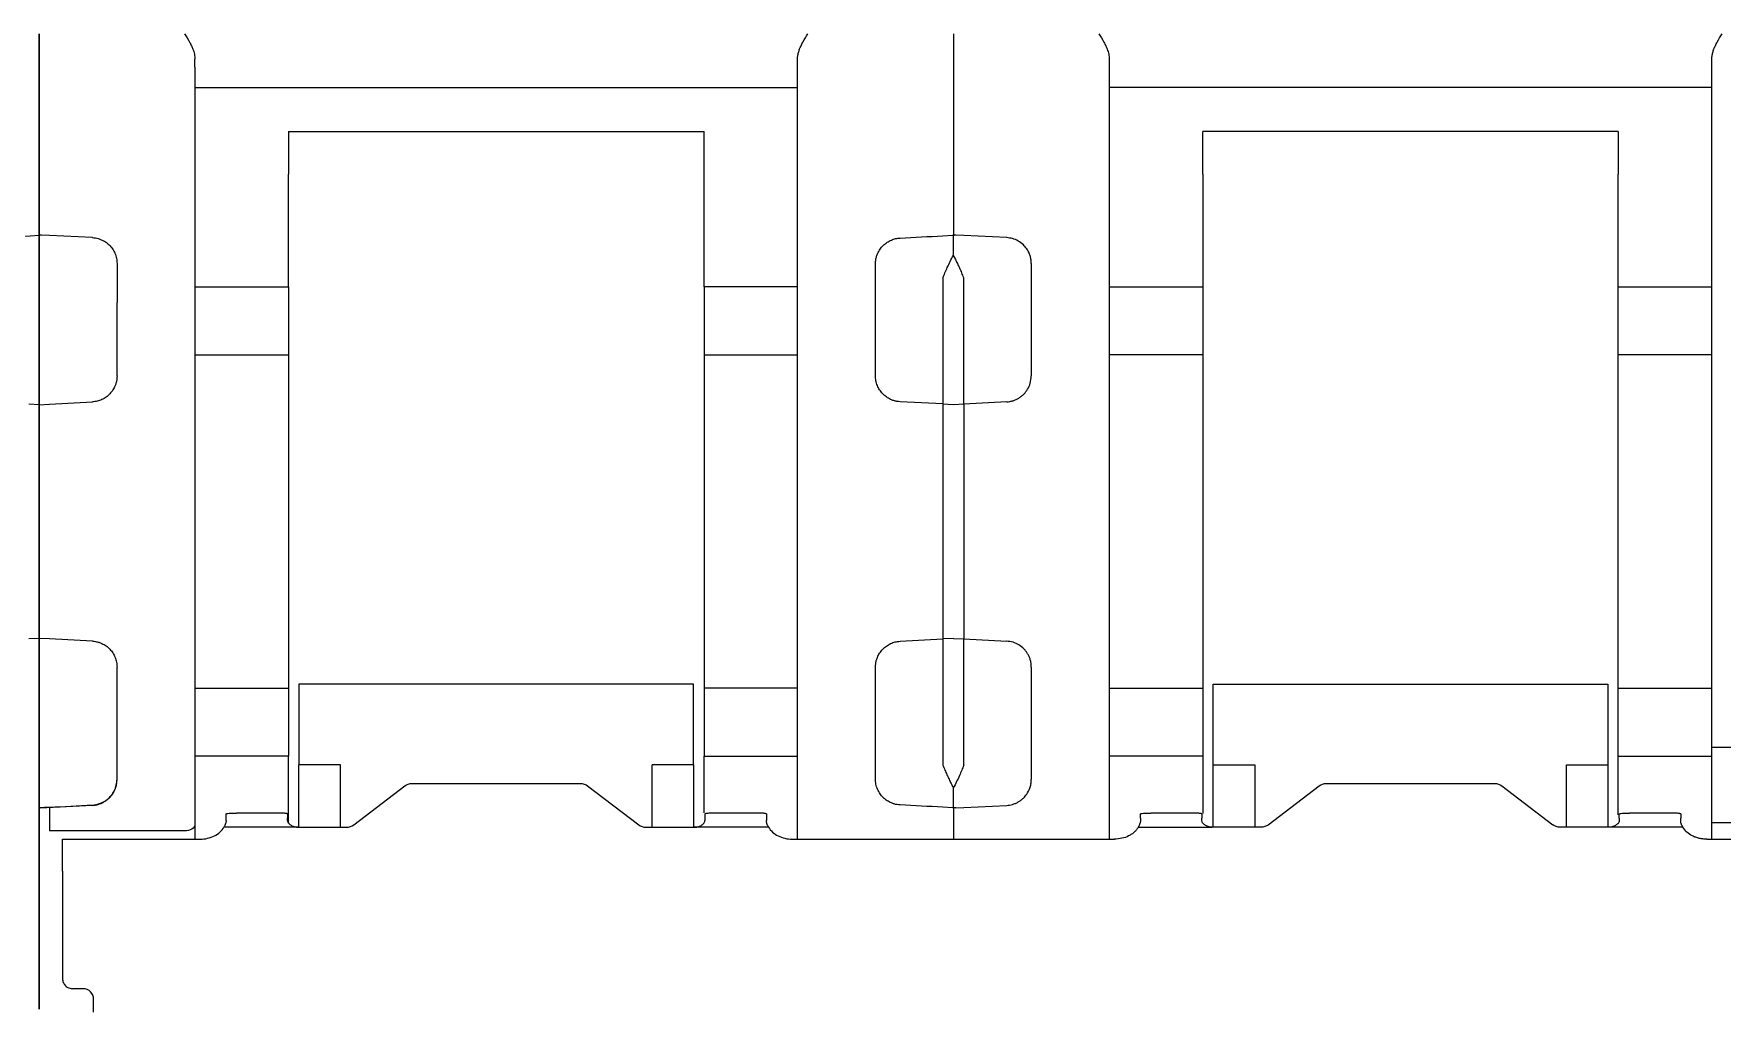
# Model space of a CAD drawing. Header units: millimetres. Extents: x 1359 to 3577, y 1336 to 3557.
# Drawn here: x 2926.89 to 2959.39, y 2711.05 to 2729.81 of the extents above; entities that cross this region are included whole.
import ezdxf

# ---------------------------------------------------------------- set-up
doc = ezdxf.new("R2010")
doc.units = ezdxf.units.MM
doc.layers.add('000-PI-Oprema', color=30, linetype='Continuous', lineweight=5)

msp = doc.modelspace()

# ---------------------------------------------------------------- linework, layer by layer
at = {"layer": '000-PI-Oprema', "color": 0, "lineweight": 0}
for p, q in [((2944.591, 2729.814), (2944.591, 2728.572)), ((2929.991, 2728.783), (2941.591, 2728.783)), ((2959.191, 2728.783), (2947.591, 2728.783)), ((2944.591, 2728.572), (2944.591, 2725.939)), ((2931.791, 2727.937), (2939.791, 2727.937)), ((2949.391, 2727.113), (2949.391, 2727.937)), ((2957.391, 2727.937), (2949.391, 2727.937)), ((2957.391, 2727.937), (2957.391, 2727.113)), ((2949.391, 2727.113), (2949.391, 2724.948)), ((2957.391, 2724.948), (2957.391, 2727.113)), ((2927.037, 2725.938), (2927.009, 2725.939)), ((2927.191, 2725.933), (2927.037, 2725.938)), ((2928.017, 2725.892), (2927.191, 2725.935)), ((2927.191, 2725.933), (2927.191, 2725.935)), ((2928.017, 2725.886), (2928.017, 2725.892)), ((2944.391, 2725.928), (2944.572, 2725.937)), ((2944.637, 2725.938), (2944.609, 2725.939)), ((2944.791, 2725.933), (2944.637, 2725.938)), ((2945.617, 2725.892), (2944.791, 2725.935)), ((2945.617, 2725.892), (2945.617, 2725.886)), ((2926.991, 2722.679), (2926.991, 2725.556)), ((2926.991, 2725.555), (2926.991, 2722.681)), ((2944.391, 2725.119), (2944.391, 2722.692)), ((2944.791, 2722.69), (2944.791, 2725.121)), ((2929.991, 2724.948), (2931.791, 2724.948)), ((2941.591, 2724.948), (2939.791, 2724.948)), ((2947.591, 2724.948), (2949.391, 2724.948)), ((2949.391, 2724.948), (2949.391, 2723.637)), ((2957.391, 2723.637), (2957.391, 2724.948)), ((2957.391, 2724.948), (2959.191, 2724.948)), ((2929.991, 2723.637), (2931.791, 2723.637)), ((2939.791, 2723.637), (2941.591, 2723.637)), ((2949.391, 2723.637), (2947.591, 2723.637)), ((2949.391, 2723.637), (2949.391, 2717.225)), ((2957.391, 2717.225), (2957.391, 2723.637)), ((2959.191, 2723.637), (2957.391, 2723.637)), ((2944.391, 2722.692), (2943.565, 2722.735)), ((2926.791, 2722.692), (2926.991, 2722.681)), ((2926.991, 2722.679), (2927.191, 2722.69)), ((2927.191, 2722.69), (2928.017, 2722.733)), ((2944.391, 2722.692), (2944.591, 2722.681)), ((2944.791, 2722.69), (2944.591, 2722.679)), ((2945.617, 2722.733), (2944.791, 2722.69)), ((2926.991, 2718.181), (2926.791, 2718.171)), ((2927.191, 2718.173), (2926.991, 2718.183)), ((2926.991, 2717.131), (2926.991, 2718.183)), ((2926.991, 2718.181), (2926.991, 2717.008)), ((2928.017, 2718.129), (2927.191, 2718.173)), ((2943.565, 2718.128), (2944.391, 2718.171)), ((2944.591, 2718.181), (2944.391, 2718.171)), ((2944.391, 2718.171), (2944.391, 2715.743)), ((2944.591, 2718.183), (2944.791, 2718.173)), ((2944.791, 2718.173), (2945.617, 2718.129)), ((2944.791, 2715.741), (2944.791, 2718.173)), ((2929.991, 2717.225), (2931.791, 2717.225)), ((2931.991, 2717.302), (2931.991, 2715.751)), ((2939.591, 2717.302), (2931.991, 2717.302)), ((2939.591, 2715.751), (2939.591, 2717.302)), ((2941.591, 2717.225), (2939.791, 2717.225)), ((2947.591, 2717.225), (2949.391, 2717.225)), ((2949.391, 2717.225), (2949.391, 2715.915)), ((2949.591, 2715.751), (2949.591, 2717.302)), ((2949.591, 2717.302), (2957.191, 2717.302)), ((2957.191, 2717.302), (2957.191, 2715.751)), ((2957.391, 2717.303), (2957.386, 2717.303)), ((2957.391, 2715.915), (2957.391, 2717.225)), ((2957.391, 2717.225), (2959.191, 2717.225)), ((2931.791, 2715.915), (2929.991, 2715.915)), ((2931.791, 2714.631), (2931.791, 2715.915)), ((2939.791, 2714.824), (2939.791, 2715.915)), ((2939.791, 2715.915), (2941.591, 2715.915)), ((2949.391, 2715.915), (2947.591, 2715.915)), ((2949.391, 2715.915), (2949.391, 2714.811)), ((2957.391, 2714.79), (2957.391, 2715.915)), ((2957.391, 2715.915), (2959.191, 2715.915)), ((2960.691, 2716.081), (2959.191, 2716.081)), ((2932.791, 2715.751), (2931.991, 2715.751)), ((2931.991, 2714.549), (2931.991, 2715.751)), ((2932.791, 2714.549), (2932.791, 2715.751)), ((2939.591, 2715.751), (2938.791, 2715.751)), ((2938.791, 2714.549), (2938.791, 2715.751)), ((2939.591, 2715.751), (2939.591, 2714.549)), ((2949.591, 2715.751), (2950.391, 2715.751)), ((2949.591, 2714.549), (2949.591, 2715.751)), ((2950.391, 2715.751), (2950.391, 2714.549)), ((2956.391, 2715.751), (2957.191, 2715.751)), ((2956.391, 2714.549), (2956.391, 2715.751)), ((2957.191, 2715.751), (2957.191, 2714.549)), ((2933.05, 2714.594), (2934.033, 2715.347)), ((2934.174, 2715.392), (2937.408, 2715.392)), ((2937.55, 2715.347), (2938.533, 2714.594)), ((2950.65, 2714.594), (2951.633, 2715.347)), ((2951.774, 2715.392), (2955.008, 2715.392)), ((2955.15, 2715.347), (2956.133, 2714.594)), ((2927.009, 2714.923), (2928.017, 2714.976)), ((2928.017, 2714.97), (2928.017, 2714.976)), ((2944.572, 2714.925), (2944.391, 2714.935)), ((2944.791, 2714.927), (2945.617, 2714.97)), ((2927.191, 2714.927), (2927.191, 2714.929)), ((2930.591, 2714.726), (2930.591, 2714.804)), ((2931.574, 2714.822), (2930.791, 2714.822)), ((2931.774, 2714.804), (2931.774, 2714.726)), ((2939.808, 2714.804), (2939.808, 2714.726)), ((2940.792, 2714.822), (2940.008, 2714.822)), ((2940.992, 2714.804), (2940.992, 2714.726)), ((2941.591, 2714.331), (2941.591, 2714.754)), ((2944.591, 2714.924), (2944.591, 2714.32)), ((2944.637, 2714.924), (2944.791, 2714.929)), ((2944.791, 2714.929), (2944.791, 2714.927)), ((2948.191, 2714.726), (2948.191, 2714.804)), ((2949.174, 2714.822), (2948.391, 2714.822)), ((2949.374, 2714.804), (2949.374, 2714.726)), ((2957.408, 2714.726), (2957.408, 2714.804)), ((2958.392, 2714.822), (2957.608, 2714.822)), ((2958.592, 2714.804), (2958.592, 2714.726)), ((2959.191, 2714.331), (2959.191, 2714.754)), ((2961.991, 2714.635), (2959.191, 2714.635)), ((2929.791, 2714.479), (2927.191, 2714.479)), ((2927.441, 2713.707), (2927.441, 2714.32)), ((2927.441, 2714.32), (2930.091, 2714.32)), ((2929.991, 2714.602), (2929.991, 2714.32)), ((2931.974, 2714.549), (2930.549, 2714.549)), ((2931.974, 2714.549), (2932.908, 2714.549)), ((2938.674, 2714.549), (2939.608, 2714.549)), ((2941.033, 2714.549), (2939.608, 2714.549)), ((2941.492, 2714.32), (2947.691, 2714.32)), ((2947.591, 2714.602), (2947.591, 2714.32)), ((2948.149, 2714.549), (2949.574, 2714.549)), ((2950.508, 2714.549), (2949.574, 2714.549)), ((2957.208, 2714.549), (2956.274, 2714.549)), ((2958.633, 2714.549), (2957.208, 2714.549)), ((2959.092, 2714.32), (2961.741, 2714.32)), ((2927.441, 2713.05), (2927.441, 2711.641)), ((2927.841, 2711.442), (2927.641, 2711.442)), ((2928.041, 2710.993), (2928.041, 2711.242))]:
    msp.add_line(p, q, dxfattribs=at)
at = {"layer": '000-PI-Oprema', "color": 0, "lineweight": 0, "flags": 128}
msp.add_lwpolyline([(2929.991, 2714.602), (2929.987, 2714.578), (2929.976, 2714.555), (2929.958, 2714.534), (2929.933, 2714.515), (2929.902, 2714.5), (2929.868, 2714.489), (2929.83, 2714.482), (2929.791, 2714.479)], dxfattribs=at)
at = {"layer": '000-PI-Oprema', "color": 0, "lineweight": 0}
for points, knots in [([(2926.991, 2728.572), (2926.991, 2728.586), (2926.991, 2728.612), (2926.991, 2728.659), (2926.991, 2728.712), (2926.991, 2728.792), (2926.991, 2728.907), (2926.991, 2729.067), (2926.991, 2729.243), (2926.991, 2729.43), (2926.991, 2729.621), (2926.991, 2729.75), (2926.991, 2729.814)], [0, 0, 0, 0, 0.061391, 0.122427, 0.18342, 0.24468, 0.372209, 0.500076, 0.627605, 0.755472, 0.877481, 1, 1, 1, 1]), ([(2926.991, 2729.814), (2926.991, 2729.782), (2926.991, 2729.718), (2926.991, 2729.622), (2926.991, 2729.527), (2926.991, 2729.4), (2926.991, 2729.244), (2926.991, 2729.067), (2926.991, 2728.907), (2926.991, 2728.77), (2926.991, 2728.655), (2926.991, 2728.6), (2926.991, 2728.572)], [0, 0, 0, 0, 0.061391, 0.122427, 0.18342, 0.24468, 0.372209, 0.500076, 0.627605, 0.755472, 0.877481, 1, 1, 1, 1]), ([(2929.791, 2729.814), (2929.825, 2729.761), (2929.872, 2729.687), (2929.923, 2729.588), (2929.957, 2729.51), (2929.984, 2729.423), (2929.989, 2729.356), (2929.991, 2729.324)], [0, 0, 0, 0, 0.350015, 0.493309, 0.624855, 0.821183, 1, 1, 1, 1]), ([(2941.591, 2729.324), (2941.592, 2729.345), (2941.594, 2729.389), (2941.609, 2729.455), (2941.63, 2729.521), (2941.66, 2729.588), (2941.711, 2729.687), (2941.758, 2729.762), (2941.791, 2729.814)], [0, 0, 0, 0, 0.117446, 0.242847, 0.378002, 0.506391, 0.652474, 1, 1, 1, 1]), ([(2947.391, 2729.814), (2947.425, 2729.761), (2947.472, 2729.687), (2947.523, 2729.587), (2947.557, 2729.51), (2947.584, 2729.423), (2947.589, 2729.356), (2947.591, 2729.324)], [0, 0, 0, 0, 0.350596, 0.493868, 0.625405, 0.821427, 1, 1, 1, 1]), ([(2959.191, 2729.324), (2959.192, 2729.345), (2959.194, 2729.389), (2959.209, 2729.455), (2959.23, 2729.521), (2959.26, 2729.588), (2959.311, 2729.687), (2959.358, 2729.762), (2959.391, 2729.814)], [0, 0, 0, 0, 0.117336, 0.242611, 0.377617, 0.505972, 0.652001, 1, 1, 1, 1]), ([(2941.591, 2729.17), (2941.591, 2729.18), (2941.591, 2729.199), (2941.591, 2729.235), (2941.591, 2729.277), (2941.591, 2729.308), (2941.591, 2729.324)], [0, 0, 0, 0, 0.251193, 0.5, 0.748807, 1, 1, 1, 1]), ([(2947.591, 2729.324), (2947.591, 2729.308), (2947.591, 2729.277), (2947.591, 2729.235), (2947.591, 2729.199), (2947.591, 2729.18), (2947.591, 2729.17)], [0, 0, 0, 0, 0.251193, 0.5, 0.748807, 1, 1, 1, 1]), ([(2959.191, 2729.17), (2959.191, 2729.18), (2959.191, 2729.199), (2959.191, 2729.235), (2959.191, 2729.277), (2959.191, 2729.308), (2959.191, 2729.324)], [0, 0, 0, 0, 0.251193, 0.5, 0.748807, 1, 1, 1, 1]), ([(2929.991, 2729.17), (2929.991, 2729.13), (2929.991, 2729.049), (2929.991, 2728.918), (2929.991, 2728.778), (2929.991, 2728.631), (2929.991, 2728.475), (2929.991, 2728.31), (2929.991, 2728.138), (2929.991, 2727.897), (2929.991, 2727.578), (2929.991, 2727.167), (2929.991, 2726.73), (2929.991, 2726.417), (2929.991, 2726.26)], [0, 0, 0, 0, 0.062736, 0.125281, 0.187695, 0.250043, 0.312387, 0.374792, 0.437318, 0.500031, 0.625212, 0.749931, 0.874692, 1, 1, 1, 1]), ([(2941.591, 2726.108), (2941.591, 2726.192), (2941.591, 2726.358), (2941.591, 2726.6), (2941.591, 2726.835), (2941.591, 2727.062), (2941.591, 2727.282), (2941.591, 2727.495), (2941.591, 2727.701), (2941.591, 2727.965), (2941.591, 2728.274), (2941.591, 2728.61), (2941.591, 2728.914), (2941.591, 2729.085), (2941.591, 2729.17)], [0, 0, 0, 0, 0.062754, 0.125301, 0.187708, 0.250043, 0.312375, 0.374772, 0.437302, 0.500033, 0.625237, 0.749935, 0.874674, 1, 1, 1, 1]), ([(2947.591, 2729.17), (2947.591, 2729.13), (2947.591, 2729.049), (2947.591, 2728.918), (2947.591, 2728.778), (2947.591, 2728.631), (2947.591, 2728.475), (2947.591, 2728.31), (2947.591, 2728.138), (2947.591, 2727.897), (2947.591, 2727.578), (2947.591, 2727.167), (2947.591, 2726.73), (2947.591, 2726.417), (2947.591, 2726.26)], [0, 0, 0, 0, 0.062736, 0.125281, 0.187695, 0.250043, 0.312387, 0.374792, 0.437318, 0.500031, 0.625212, 0.749931, 0.874692, 1, 1, 1, 1]), ([(2959.191, 2726.108), (2959.191, 2726.192), (2959.191, 2726.358), (2959.191, 2726.6), (2959.191, 2726.835), (2959.191, 2727.062), (2959.191, 2727.282), (2959.191, 2727.495), (2959.191, 2727.701), (2959.191, 2727.965), (2959.191, 2728.274), (2959.191, 2728.61), (2959.191, 2728.914), (2959.191, 2729.085), (2959.191, 2729.17)], [0, 0, 0, 0, 0.062754, 0.125301, 0.187708, 0.250043, 0.312375, 0.374772, 0.437302, 0.500033, 0.625237, 0.749935, 0.874674, 1, 1, 1, 1]), ([(2926.991, 2725.939), (2926.991, 2726.01), (2926.991, 2726.153), (2926.991, 2726.359), (2926.991, 2726.56), (2926.991, 2726.755), (2926.991, 2726.943), (2926.991, 2727.126), (2926.991, 2727.302), (2926.991, 2727.529), (2926.991, 2727.795), (2926.991, 2728.085), (2926.991, 2728.348), (2926.991, 2728.497), (2926.991, 2728.572)], [0, 0, 0, 0, 0.062728, 0.125271, 0.18769, 0.250045, 0.312396, 0.374804, 0.437328, 0.500029, 0.625194, 0.749922, 0.874696, 1, 1, 1, 1]), ([(2926.991, 2728.572), (2926.991, 2728.536), (2926.991, 2728.462), (2926.991, 2728.342), (2926.991, 2728.216), (2926.991, 2728.082), (2926.991, 2727.94), (2926.991, 2727.791), (2926.991, 2727.635), (2926.991, 2727.417), (2926.991, 2727.129), (2926.991, 2726.756), (2926.991, 2726.361), (2926.991, 2726.079), (2926.991, 2725.937)], [0, 0, 0, 0, 0.062728, 0.125272, 0.18769, 0.250045, 0.312396, 0.374803, 0.437328, 0.500029, 0.625194, 0.749922, 0.874696, 1, 1, 1, 1]), ([(2931.791, 2727.937), (2931.791, 2727.896), (2931.791, 2727.813), (2931.791, 2727.695), (2931.791, 2727.582), (2931.791, 2727.439), (2931.791, 2727.274), (2931.791, 2727.166), (2931.791, 2727.113)], [0, 0, 0, 0, 0.125424, 0.250193, 0.374902, 0.500146, 0.749703, 1, 1, 1, 1]), ([(2939.791, 2727.113), (2939.791, 2727.139), (2939.791, 2727.191), (2939.791, 2727.279), (2939.791, 2727.373), (2939.791, 2727.508), (2939.791, 2727.692), (2939.791, 2727.855), (2939.791, 2727.937)], [0, 0, 0, 0, 0.125424, 0.250193, 0.374902, 0.500146, 0.749703, 1, 1, 1, 1]), ([(2939.791, 2724.948), (2939.791, 2725.019), (2939.791, 2725.161), (2939.791, 2725.367), (2939.791, 2725.568), (2939.791, 2725.764), (2939.791, 2725.954), (2939.791, 2726.2), (2939.791, 2726.492), (2939.791, 2726.819), (2939.791, 2727.015), (2939.791, 2727.113)], [0, 0, 0, 0, 0.083508, 0.166833, 0.25006, 0.333277, 0.416572, 0.500032, 0.666688, 0.83311, 1, 1, 1, 1]), ([(2929.991, 2726.26), (2929.991, 2726.196), (2929.991, 2726.069), (2929.991, 2725.87), (2929.991, 2725.668), (2929.991, 2725.46), (2929.991, 2725.248), (2929.991, 2725.031), (2929.991, 2724.809), (2929.991, 2724.658), (2929.991, 2724.583)], [0, 0, 0, 0, 0.12575, 0.250858, 0.375537, 0.5, 0.624463, 0.749142, 0.87425, 1, 1, 1, 1]), ([(2941.591, 2724.715), (2941.591, 2724.786), (2941.591, 2724.928), (2941.591, 2725.136), (2941.591, 2725.34), (2941.591, 2725.539), (2941.591, 2725.734), (2941.591, 2725.924), (2941.591, 2726.047), (2941.591, 2726.108)], [0, 0, 0, 0, 0.143512, 0.28637, 0.428834, 0.571166, 0.71363, 0.856488, 1, 1, 1, 1]), ([(2947.591, 2726.26), (2947.591, 2726.196), (2947.591, 2726.069), (2947.591, 2725.87), (2947.591, 2725.668), (2947.591, 2725.46), (2947.591, 2725.248), (2947.591, 2725.031), (2947.591, 2724.809), (2947.591, 2724.658), (2947.591, 2724.583)], [0, 0, 0, 0, 0.12575, 0.250858, 0.375537, 0.5, 0.624463, 0.749142, 0.87425, 1, 1, 1, 1]), ([(2959.191, 2724.715), (2959.191, 2724.786), (2959.191, 2724.928), (2959.191, 2725.136), (2959.191, 2725.34), (2959.191, 2725.539), (2959.191, 2725.734), (2959.191, 2725.924), (2959.191, 2726.047), (2959.191, 2726.108)], [0, 0, 0, 0, 0.143512, 0.28637, 0.428834, 0.571166, 0.71363, 0.856488, 1, 1, 1, 1]), ([(2928.017, 2725.892), (2928.037, 2725.89), (2928.076, 2725.887), (2928.132, 2725.874), (2928.198, 2725.85), (2928.27, 2725.811), (2928.344, 2725.752), (2928.407, 2725.678), (2928.454, 2725.591), (2928.485, 2725.495), (2928.489, 2725.428), (2928.491, 2725.394)], [0, 0, 0, 0, 0.071618, 0.143308, 0.216363, 0.334035, 0.455285, 0.587191, 0.721903, 0.860899, 1, 1, 1, 1]), ([(2943.091, 2725.385), (2943.092, 2725.408), (2943.094, 2725.453), (2943.108, 2725.519), (2943.134, 2725.593), (2943.177, 2725.671), (2943.239, 2725.745), (2943.313, 2725.804), (2943.394, 2725.847), (2943.478, 2725.876), (2943.536, 2725.882), (2943.565, 2725.885)], [0, 0, 0, 0, 0.093221, 0.185813, 0.279137, 0.41434, 0.546905, 0.668022, 0.785627, 0.893606, 1, 1, 1, 1]), ([(2946.091, 2725.394), (2946.09, 2725.417), (2946.089, 2725.462), (2946.074, 2725.528), (2946.049, 2725.601), (2946.006, 2725.678), (2945.937, 2725.76), (2945.845, 2725.829), (2945.733, 2725.878), (2945.655, 2725.888), (2945.617, 2725.892)], [0, 0, 0, 0, 0.092601, 0.18543, 0.278489, 0.413813, 0.545287, 0.709927, 0.860804, 1, 1, 1, 1]), ([(2944.391, 2725.119), (2944.404, 2725.151), (2944.431, 2725.22), (2944.477, 2725.326), (2944.531, 2725.442), (2944.57, 2725.516), (2944.591, 2725.555)], [0, 0, 0, 0, 0.193415, 0.424448, 0.693252, 1, 1, 1, 1]), ([(2944.791, 2725.121), (2944.779, 2725.153), (2944.754, 2725.216), (2944.715, 2725.307), (2944.675, 2725.394), (2944.633, 2725.478), (2944.605, 2725.53), (2944.591, 2725.556)], [0, 0, 0, 0, 0.194202, 0.390464, 0.589612, 0.792498, 1, 1, 1, 1]), ([(2931.791, 2724.948), (2931.791, 2724.899), (2931.791, 2724.801), (2931.791, 2724.585), (2931.791, 2724.346), (2931.791, 2724.101), (2931.791, 2723.881), (2931.791, 2723.716), (2931.791, 2723.66), (2931.791, 2723.637)], [0, 0, 0, 0, 0.150243, 0.300485, 0.450729, 0.600973, 0.751216, 0.901461, 1, 1, 1, 1]), ([(2939.791, 2724.948), (2939.791, 2724.899), (2939.791, 2724.801), (2939.791, 2724.585), (2939.791, 2724.346), (2939.791, 2724.101), (2939.791, 2723.881), (2939.791, 2723.716), (2939.791, 2723.66), (2939.791, 2723.637)], [0, 0, 0, 0, 0.150243, 0.300485, 0.450729, 0.600973, 0.751216, 0.901461, 1, 1, 1, 1]), ([(2941.591, 2716.148), (2941.591, 2716.262), (2941.591, 2716.49), (2941.591, 2716.835), (2941.591, 2717.183), (2941.591, 2717.533), (2941.591, 2717.887), (2941.591, 2718.484), (2941.591, 2719.331), (2941.591, 2720.431), (2941.591, 2721.531), (2941.591, 2722.498), (2941.591, 2723.33), (2941.591, 2724.03), (2941.591, 2724.486), (2941.591, 2724.715)], [0, 0, 0, 0, 0.041431, 0.082793, 0.124119, 0.165441, 0.206793, 0.248207, 0.374079, 0.500012, 0.625883, 0.751817, 0.834548, 0.917188, 1, 1, 1, 1]), ([(2959.191, 2716.148), (2959.191, 2716.262), (2959.191, 2716.49), (2959.191, 2716.835), (2959.191, 2717.183), (2959.191, 2717.533), (2959.191, 2717.887), (2959.191, 2718.484), (2959.191, 2719.331), (2959.191, 2720.431), (2959.191, 2721.531), (2959.191, 2722.498), (2959.191, 2723.33), (2959.191, 2724.03), (2959.191, 2724.486), (2959.191, 2724.715)], [0, 0, 0, 0, 0.041431, 0.082793, 0.124119, 0.165441, 0.206793, 0.248207, 0.374079, 0.500012, 0.625883, 0.751817, 0.834548, 0.917188, 1, 1, 1, 1]), ([(2928.491, 2723.232), (2928.491, 2723.352), (2928.491, 2723.591), (2928.491, 2723.946), (2928.491, 2724.299), (2928.491, 2724.531), (2928.491, 2724.647)], [0, 0, 0, 0, 0.2501, 0.5, 0.7499, 1, 1, 1, 1]), ([(2929.991, 2724.583), (2929.991, 2724.472), (2929.991, 2724.25), (2929.991, 2723.915), (2929.991, 2723.577), (2929.991, 2723.237), (2929.991, 2722.895), (2929.991, 2722.316), (2929.991, 2721.496), (2929.991, 2720.431), (2929.991, 2719.367), (2929.991, 2718.431), (2929.991, 2717.625), (2929.991, 2716.946), (2929.991, 2716.502), (2929.991, 2716.28)], [0, 0, 0, 0, 0.041447, 0.082829, 0.124176, 0.16552, 0.206891, 0.248321, 0.374134, 0.500011, 0.625824, 0.751702, 0.834467, 0.91715, 1, 1, 1, 1]), ([(2947.591, 2724.583), (2947.591, 2724.472), (2947.591, 2724.25), (2947.591, 2723.915), (2947.591, 2723.577), (2947.591, 2723.237), (2947.591, 2722.895), (2947.591, 2722.316), (2947.591, 2721.496), (2947.591, 2720.431), (2947.591, 2719.367), (2947.591, 2718.431), (2947.591, 2717.625), (2947.591, 2716.946), (2947.591, 2716.502), (2947.591, 2716.28)], [0, 0, 0, 0, 0.041447, 0.082829, 0.124176, 0.16552, 0.206891, 0.248321, 0.374134, 0.500011, 0.625824, 0.751702, 0.834467, 0.91715, 1, 1, 1, 1]), ([(2931.791, 2723.637), (2931.791, 2723.554), (2931.791, 2723.387), (2931.791, 2723.132), (2931.791, 2722.875), (2931.791, 2722.615), (2931.791, 2722.352), (2931.791, 2721.905), (2931.791, 2721.265), (2931.791, 2720.431), (2931.791, 2719.598), (2931.791, 2718.869), (2931.791, 2718.247), (2931.791, 2717.728), (2931.791, 2717.393), (2931.791, 2717.225)], [0, 0, 0, 0, 0.041319, 0.082538, 0.123706, 0.164869, 0.206076, 0.247373, 0.373654, 0.500018, 0.626299, 0.752662, 0.835118, 0.917437, 1, 1, 1, 1]), ([(2939.791, 2723.637), (2939.791, 2722.63), (2939.791, 2721.531), (2939.791, 2719.332), (2939.791, 2718.233), (2939.791, 2717.225)], [0, 0, 0, 0, 0.5, 0.5, 1, 1, 1, 1]), ([(2928.491, 2723.232), (2928.491, 2723.211), (2928.489, 2723.169), (2928.476, 2723.106), (2928.453, 2723.035), (2928.414, 2722.96), (2928.355, 2722.885), (2928.283, 2722.822), (2928.201, 2722.775), (2928.111, 2722.743), (2928.049, 2722.736), (2928.017, 2722.733)], [0, 0, 0, 0, 0.085507, 0.170147, 0.255273, 0.381189, 0.506725, 0.630753, 0.754527, 0.877113, 1, 1, 1, 1]), ([(2943.565, 2722.735), (2943.544, 2722.737), (2943.502, 2722.74), (2943.441, 2722.756), (2943.373, 2722.782), (2943.3, 2722.824), (2943.228, 2722.887), (2943.169, 2722.961), (2943.125, 2723.046), (2943.096, 2723.138), (2943.093, 2723.202), (2943.091, 2723.234)], [0, 0, 0, 0, 0.082209, 0.16366, 0.245689, 0.369303, 0.493372, 0.618767, 0.744744, 0.872104, 1, 1, 1, 1]), ([(2945.617, 2722.733), (2945.638, 2722.735), (2945.679, 2722.739), (2945.74, 2722.754), (2945.798, 2722.776), (2945.854, 2722.806), (2945.906, 2722.842), (2945.965, 2722.897), (2946.027, 2722.978), (2946.08, 2723.095), (2946.087, 2723.185), (2946.091, 2723.232)], [0, 0, 0, 0, 0.080411, 0.161533, 0.243405, 0.326066, 0.409552, 0.493901, 0.642123, 0.810797, 1, 1, 1, 1]), ([(2926.991, 2722.681), (2926.991, 2722.575), (2926.991, 2722.363), (2926.991, 2722.043), (2926.991, 2721.722), (2926.991, 2721.4), (2926.991, 2721.078), (2926.991, 2720.755), (2926.991, 2720.351), (2926.991, 2719.866), (2926.991, 2719.301), (2926.991, 2718.739), (2926.991, 2718.367), (2926.991, 2718.181)], [0, 0, 0, 0, 0.071572, 0.143012, 0.214372, 0.285701, 0.357051, 0.428472, 0.500015, 0.625079, 0.749917, 0.8748, 1, 1, 1, 1]), ([(2926.991, 2718.183), (2926.991, 2718.289), (2926.991, 2718.502), (2926.991, 2718.821), (2926.991, 2719.142), (2926.991, 2719.463), (2926.991, 2719.785), (2926.991, 2720.108), (2926.991, 2720.512), (2926.991, 2720.997), (2926.991, 2721.56), (2926.991, 2722.122), (2926.991, 2722.493), (2926.991, 2722.679)], [0, 0, 0, 0, 0.071572, 0.143012, 0.214372, 0.285701, 0.357051, 0.428472, 0.500015, 0.625079, 0.749917, 0.8748, 1, 1, 1, 1]), ([(2944.391, 2722.692), (2944.391, 2722.585), (2944.391, 2722.371), (2944.391, 2722.049), (2944.391, 2721.727), (2944.391, 2721.404), (2944.391, 2721.08), (2944.391, 2720.756), (2944.391, 2720.35), (2944.391, 2719.863), (2944.391, 2719.297), (2944.391, 2718.732), (2944.391, 2718.358), (2944.391, 2718.171)], [0, 0, 0, 0, 0.071556, 0.142997, 0.214365, 0.285706, 0.357065, 0.428486, 0.500013, 0.625062, 0.749916, 0.874816, 1, 1, 1, 1]), ([(2928.017, 2718.129), (2928.038, 2718.128), (2928.08, 2718.124), (2928.141, 2718.108), (2928.21, 2718.082), (2928.283, 2718.04), (2928.355, 2717.978), (2928.414, 2717.903), (2928.458, 2717.818), (2928.486, 2717.726), (2928.49, 2717.662), (2928.491, 2717.63)], [0, 0, 0, 0, 0.082205, 0.163652, 0.245679, 0.369354, 0.493482, 0.618917, 0.744935, 0.872201, 1, 1, 1, 1]), ([(2943.091, 2717.628), (2943.092, 2717.65), (2943.094, 2717.692), (2943.106, 2717.755), (2943.13, 2717.826), (2943.169, 2717.901), (2943.228, 2717.976), (2943.3, 2718.038), (2943.382, 2718.085), (2943.471, 2718.118), (2943.534, 2718.124), (2943.565, 2718.128)], [0, 0, 0, 0, 0.085573, 0.170275, 0.255463, 0.381339, 0.506835, 0.630803, 0.754517, 0.877108, 1, 1, 1, 1]), ([(2946.091, 2717.63), (2946.09, 2717.654), (2946.088, 2717.702), (2946.073, 2717.77), (2946.051, 2717.831), (2946.022, 2717.886), (2945.989, 2717.934), (2945.937, 2717.995), (2945.857, 2718.06), (2945.741, 2718.114), (2945.659, 2718.124), (2945.617, 2718.129)], [0, 0, 0, 0, 0.097376, 0.189595, 0.276665, 0.358598, 0.435408, 0.507112, 0.674555, 0.83875, 1, 1, 1, 1]), ([(2928.491, 2716.215), (2928.491, 2716.331), (2928.491, 2716.564), (2928.491, 2716.917), (2928.491, 2717.272), (2928.491, 2717.511), (2928.491, 2717.63)], [0, 0, 0, 0, 0.2501, 0.5, 0.7499, 1, 1, 1, 1]), ([(2931.791, 2717.225), (2931.791, 2717.203), (2931.791, 2717.147), (2931.791, 2716.982), (2931.791, 2716.762), (2931.791, 2716.517), (2931.791, 2716.277), (2931.791, 2716.062), (2931.791, 2715.964), (2931.791, 2715.915)], [0, 0, 0, 0, 0.098539, 0.248784, 0.399027, 0.54927, 0.699515, 0.849757, 1, 1, 1, 1]), ([(2939.791, 2717.225), (2939.791, 2717.203), (2939.791, 2717.147), (2939.791, 2716.982), (2939.791, 2716.762), (2939.791, 2716.517), (2939.791, 2716.277), (2939.791, 2716.062), (2939.791, 2715.964), (2939.791, 2715.915)], [0, 0, 0, 0, 0.098539, 0.248784, 0.399027, 0.54927, 0.699515, 0.849757, 1, 1, 1, 1]), ([(2926.991, 2715.306), (2926.991, 2715.306), (2926.991, 2715.633), (2926.991, 2716.016), (2926.991, 2716.505), (2926.991, 2716.859), (2926.991, 2717.088), (2926.991, 2717.117), (2926.991, 2717.131)], [0, 0, 0, 0, 0.008736, 0.206989, 0.405242, 0.603494, 0.801747, 1, 1, 1, 1]), ([(2926.991, 2717.031), (2926.991, 2717.017), (2926.991, 2716.989), (2926.991, 2716.767), (2926.991, 2716.419), (2926.991, 2715.962), (2926.991, 2715.579), (2926.991, 2715.308)], [0, 0, 0, 0, 0.201961, 0.403921, 0.605881, 0.807842, 1, 1, 1, 1]), ([(2929.991, 2716.28), (2929.991, 2716.204), (2929.991, 2716.053), (2929.991, 2715.832), (2929.991, 2715.615), (2929.991, 2715.403), (2929.991, 2715.195), (2929.991, 2714.992), (2929.991, 2714.794), (2929.991, 2714.666), (2929.991, 2714.602)], [0, 0, 0, 0, 0.12575, 0.250858, 0.375537, 0.5, 0.624463, 0.749142, 0.87425, 1, 1, 1, 1]), ([(2947.591, 2716.28), (2947.591, 2716.204), (2947.591, 2716.053), (2947.591, 2715.832), (2947.591, 2715.615), (2947.591, 2715.403), (2947.591, 2715.195), (2947.591, 2714.992), (2947.591, 2714.794), (2947.591, 2714.666), (2947.591, 2714.602)], [0, 0, 0, 0, 0.12575, 0.250858, 0.375537, 0.5, 0.624463, 0.749142, 0.87425, 1, 1, 1, 1]), ([(2928.491, 2715.468), (2928.491, 2715.529), (2928.491, 2715.65), (2928.491, 2715.836), (2928.491, 2716.024), (2928.491, 2716.151), (2928.491, 2716.215)], [0, 0, 0, 0, 0.25014, 0.5, 0.74986, 1, 1, 1, 1]), ([(2941.591, 2714.754), (2941.591, 2714.816), (2941.591, 2714.938), (2941.591, 2715.128), (2941.591, 2715.323), (2941.591, 2715.522), (2941.591, 2715.726), (2941.591, 2715.935), (2941.591, 2716.077), (2941.591, 2716.148)], [0, 0, 0, 0, 0.143512, 0.28637, 0.428834, 0.571166, 0.71363, 0.856488, 1, 1, 1, 1]), ([(2959.191, 2714.754), (2959.191, 2714.816), (2959.191, 2714.938), (2959.191, 2715.128), (2959.191, 2715.323), (2959.191, 2715.522), (2959.191, 2715.726), (2959.191, 2715.935), (2959.191, 2716.077), (2959.191, 2716.148)], [0, 0, 0, 0, 0.143512, 0.28637, 0.428834, 0.571166, 0.71363, 0.856488, 1, 1, 1, 1]), ([(2944.391, 2715.743), (2944.404, 2715.712), (2944.429, 2715.648), (2944.468, 2715.557), (2944.508, 2715.47), (2944.549, 2715.386), (2944.577, 2715.334), (2944.591, 2715.308)], [0, 0, 0, 0, 0.1942, 0.390457, 0.5896, 0.792488, 1, 1, 1, 1]), ([(2944.791, 2715.741), (2944.779, 2715.71), (2944.751, 2715.641), (2944.705, 2715.535), (2944.651, 2715.419), (2944.612, 2715.345), (2944.591, 2715.306)], [0, 0, 0, 0, 0.193384, 0.424408, 0.693222, 1, 1, 1, 1]), ([(2928.017, 2714.976), (2928.059, 2714.978), (2928.105, 2714.986), (2928.205, 2715.02), (2928.258, 2715.047), (2928.358, 2715.129), (2928.404, 2715.184), (2928.472, 2715.318), (2928.491, 2715.396), (2928.491, 2715.476)], [0, 0, 0, 0, 0.25, 0.25, 0.5, 0.5, 0.75, 0.75, 1, 1, 1, 1]), ([(2928.017, 2714.97), (2928.036, 2714.972), (2928.074, 2714.975), (2928.13, 2714.988), (2928.186, 2715.008), (2928.24, 2715.035), (2928.293, 2715.069), (2928.35, 2715.118), (2928.413, 2715.192), (2928.46, 2715.285), (2928.487, 2715.382), (2928.49, 2715.439), (2928.491, 2715.468)], [0, 0, 0, 0, 0.068374, 0.139377, 0.213319, 0.290477, 0.371094, 0.455382, 0.587277, 0.761474, 0.880592, 1, 1, 1, 1]), ([(2943.565, 2714.978), (2943.546, 2714.98), (2943.507, 2714.983), (2943.451, 2714.996), (2943.385, 2715.02), (2943.313, 2715.058), (2943.239, 2715.118), (2943.176, 2715.192), (2943.129, 2715.279), (2943.097, 2715.376), (2943.093, 2715.443), (2943.091, 2715.477)], [0, 0, 0, 0, 0.070996, 0.142095, 0.214573, 0.332083, 0.453298, 0.585758, 0.72107, 0.860537, 1, 1, 1, 1]), ([(2945.617, 2714.97), (2945.636, 2714.972), (2945.674, 2714.975), (2945.73, 2714.988), (2945.786, 2715.008), (2945.84, 2715.035), (2945.893, 2715.069), (2945.95, 2715.118), (2946.013, 2715.192), (2946.06, 2715.285), (2946.087, 2715.382), (2946.09, 2715.439), (2946.091, 2715.468)], [0, 0, 0, 0, 0.068374, 0.139376, 0.213318, 0.290476, 0.371092, 0.45538, 0.587276, 0.76147, 0.88059, 1, 1, 1, 1]), ([(2926.991, 2714.926), (2926.991, 2714.854), (2926.991, 2714.712), (2926.991, 2714.505), (2926.991, 2714.304), (2926.991, 2714.109), (2926.991, 2713.92), (2926.991, 2713.738), (2926.991, 2713.561), (2926.991, 2713.335), (2926.991, 2713.068), (2926.991, 2712.778), (2926.991, 2712.515), (2926.991, 2712.365), (2926.991, 2712.29)], [0, 0, 0, 0, 0.062728, 0.125272, 0.18769, 0.250045, 0.312396, 0.374803, 0.437328, 0.500029, 0.625194, 0.749922, 0.874696, 1, 1, 1, 1]), ([(2926.991, 2712.29), (2926.991, 2712.327), (2926.991, 2712.4), (2926.991, 2712.52), (2926.991, 2712.647), (2926.991, 2712.781), (2926.991, 2712.922), (2926.991, 2713.071), (2926.991, 2713.227), (2926.991, 2713.445), (2926.991, 2713.733), (2926.991, 2714.105), (2926.991, 2714.5), (2926.991, 2714.782), (2926.991, 2714.924)], [0, 0, 0, 0, 0.062728, 0.125271, 0.18769, 0.250045, 0.312396, 0.374804, 0.437328, 0.500029, 0.625194, 0.749922, 0.874696, 1, 1, 1, 1]), ([(2927.191, 2714.929), (2927.165, 2714.928), (2927.112, 2714.927), (2927.062, 2714.925), (2927.037, 2714.924)], [0, 0, 0, 0, 0.508632, 1, 1, 1, 1]), ([(2930.591, 2714.676), (2930.591, 2714.667), (2930.59, 2714.65), (2930.581, 2714.619), (2930.569, 2714.586), (2930.556, 2714.561), (2930.549, 2714.549)], [0, 0, 0, 0, 0.256458, 0.506841, 0.753776, 1, 1, 1, 1]), ([(2930.591, 2714.804), (2930.591, 2714.809), (2930.613, 2714.814), (2930.687, 2714.82), (2930.739, 2714.822), (2930.791, 2714.822)], [0, 0, 0, 0, 0.5, 0.5, 1, 1, 1, 1]), ([(2930.591, 2714.676), (2930.591, 2714.684), (2930.591, 2714.701), (2930.591, 2714.718), (2930.591, 2714.723), (2930.591, 2714.726)], [0, 0, 0, 0, 0.334189, 0.665811, 1, 1, 1, 1]), ([(2931.774, 2714.804), (2931.774, 2714.806), (2931.772, 2714.808), (2931.76, 2714.811), (2931.742, 2714.814), (2931.709, 2714.818), (2931.653, 2714.821), (2931.601, 2714.822), (2931.574, 2714.822)], [0, 0, 0, 0, 0.128148, 0.251094, 0.373747, 0.501054, 0.748354, 1, 1, 1, 1]), ([(2931.774, 2714.676), (2931.775, 2714.67), (2931.776, 2714.658), (2931.787, 2714.636), (2931.804, 2714.614), (2931.834, 2714.59), (2931.888, 2714.559), (2931.941, 2714.553), (2931.974, 2714.549)], [0, 0, 0, 0, 0.121269, 0.244591, 0.370821, 0.500756, 0.692101, 1, 1, 1, 1]), ([(2939.608, 2714.549), (2939.623, 2714.55), (2939.65, 2714.551), (2939.687, 2714.56), (2939.715, 2714.572), (2939.736, 2714.583), (2939.767, 2714.603), (2939.801, 2714.637), (2939.806, 2714.663), (2939.808, 2714.676)], [0, 0, 0, 0, 0.138294, 0.257669, 0.358107, 0.439606, 0.502183, 0.756685, 1, 1, 1, 1]), ([(2940.008, 2714.822), (2939.995, 2714.822), (2939.969, 2714.822), (2939.931, 2714.821), (2939.896, 2714.819), (2939.857, 2714.816), (2939.816, 2714.811), (2939.811, 2714.807), (2939.808, 2714.804)], [0, 0, 0, 0, 0.128148, 0.251094, 0.373747, 0.501054, 0.748354, 1, 1, 1, 1]), ([(2940.992, 2714.804), (2940.991, 2714.806), (2940.989, 2714.808), (2940.978, 2714.811), (2940.959, 2714.814), (2940.926, 2714.818), (2940.871, 2714.821), (2940.818, 2714.822), (2940.792, 2714.822)], [0, 0, 0, 0, 0.128148, 0.251094, 0.373747, 0.501054, 0.748354, 1, 1, 1, 1]), ([(2940.992, 2714.726), (2940.992, 2714.723), (2940.992, 2714.718), (2940.992, 2714.701), (2940.992, 2714.684), (2940.992, 2714.676)], [0, 0, 0, 0, 0.334189, 0.665811, 1, 1, 1, 1]), ([(2941.033, 2714.549), (2941.027, 2714.561), (2941.014, 2714.586), (2941.001, 2714.619), (2940.993, 2714.65), (2940.992, 2714.667), (2940.992, 2714.676)], [0, 0, 0, 0, 0.246224, 0.493159, 0.743542, 1, 1, 1, 1]), ([(2948.191, 2714.676), (2948.191, 2714.667), (2948.19, 2714.65), (2948.181, 2714.619), (2948.169, 2714.586), (2948.156, 2714.561), (2948.149, 2714.549)], [0, 0, 0, 0, 0.256458, 0.506841, 0.753776, 1, 1, 1, 1]), ([(2948.191, 2714.804), (2948.191, 2714.809), (2948.213, 2714.814), (2948.287, 2714.82), (2948.339, 2714.822), (2948.391, 2714.822)], [0, 0, 0, 0, 0.5, 0.5, 1, 1, 1, 1]), ([(2949.374, 2714.804), (2949.374, 2714.806), (2949.372, 2714.808), (2949.36, 2714.811), (2949.342, 2714.814), (2949.309, 2714.818), (2949.253, 2714.821), (2949.201, 2714.822), (2949.174, 2714.822)], [0, 0, 0, 0, 0.128148, 0.251094, 0.373747, 0.501054, 0.748354, 1, 1, 1, 1]), ([(2949.574, 2714.549), (2949.561, 2714.55), (2949.534, 2714.551), (2949.495, 2714.56), (2949.461, 2714.574), (2949.421, 2714.599), (2949.382, 2714.636), (2949.377, 2714.662), (2949.374, 2714.676)], [0, 0, 0, 0, 0.128818, 0.251822, 0.37424, 0.501366, 0.746636, 1, 1, 1, 1]), ([(2957.408, 2714.676), (2957.408, 2714.669), (2957.406, 2714.657), (2957.395, 2714.635), (2957.377, 2714.613), (2957.344, 2714.586), (2957.289, 2714.556), (2957.235, 2714.552), (2957.208, 2714.549)], [0, 0, 0, 0, 0.130698, 0.254597, 0.376443, 0.501216, 0.749391, 1, 1, 1, 1]), ([(2957.408, 2714.804), (2957.408, 2714.809), (2957.43, 2714.814), (2957.504, 2714.82), (2957.556, 2714.822), (2957.608, 2714.822)], [0, 0, 0, 0, 0.5, 0.5, 1, 1, 1, 1]), ([(2958.592, 2714.804), (2958.591, 2714.806), (2958.589, 2714.808), (2958.578, 2714.811), (2958.559, 2714.814), (2958.526, 2714.818), (2958.471, 2714.821), (2958.418, 2714.822), (2958.392, 2714.822)], [0, 0, 0, 0, 0.128148, 0.251094, 0.373747, 0.501054, 0.748354, 1, 1, 1, 1]), ([(2958.633, 2714.549), (2958.627, 2714.561), (2958.614, 2714.586), (2958.601, 2714.619), (2958.593, 2714.65), (2958.592, 2714.667), (2958.592, 2714.676)], [0, 0, 0, 0, 0.246224, 0.493159, 0.743542, 1, 1, 1, 1]), ([(2930.091, 2714.32), (2930.188, 2714.32), (2930.284, 2714.342), (2930.446, 2714.423), (2930.511, 2714.481), (2930.549, 2714.549)], [0, 0, 0, 0, 0.5, 0.5, 1, 1, 1, 1]), ([(2941.033, 2714.549), (2941.072, 2714.481), (2941.137, 2714.423), (2941.299, 2714.342), (2941.395, 2714.32), (2941.492, 2714.32)], [0, 0, 0, 0, 0.5, 0.5, 1, 1, 1, 1]), ([(2948.149, 2714.549), (2948.138, 2714.532), (2948.117, 2714.499), (2948.074, 2714.454), (2948.024, 2714.415), (2947.947, 2714.37), (2947.836, 2714.329), (2947.74, 2714.323), (2947.691, 2714.32)], [0, 0, 0, 0, 0.126929, 0.250928, 0.374602, 0.500576, 0.748126, 1, 1, 1, 1]), ([(2950.65, 2714.594), (2950.64, 2714.587), (2950.62, 2714.574), (2950.586, 2714.56), (2950.548, 2714.551), (2950.522, 2714.55), (2950.508, 2714.549)], [0, 0, 0, 0, 0.25487, 0.5, 0.74513, 1, 1, 1, 1]), ([(2956.274, 2714.549), (2956.261, 2714.55), (2956.235, 2714.551), (2956.197, 2714.56), (2956.162, 2714.574), (2956.143, 2714.587), (2956.133, 2714.594)], [0, 0, 0, 0, 0.25487, 0.5, 0.74513, 1, 1, 1, 1]), ([(2959.092, 2714.32), (2959.067, 2714.32), (2959.019, 2714.322), (2958.948, 2714.334), (2958.88, 2714.354), (2958.796, 2714.39), (2958.702, 2714.451), (2958.656, 2714.516), (2958.633, 2714.549)], [0, 0, 0, 0, 0.126929, 0.250928, 0.374602, 0.500576, 0.748126, 1, 1, 1, 1]), ([(2926.991, 2711.048), (2926.991, 2711.081), (2926.991, 2711.145), (2926.991, 2711.241), (2926.991, 2711.336), (2926.991, 2711.463), (2926.991, 2711.619), (2926.991, 2711.795), (2926.991, 2711.955), (2926.991, 2712.092), (2926.991, 2712.207), (2926.991, 2712.262), (2926.991, 2712.29)], [0, 0, 0, 0, 0.061391, 0.122427, 0.18342, 0.24468, 0.372209, 0.500076, 0.627605, 0.755472, 0.877481, 1, 1, 1, 1]), ([(2926.991, 2712.29), (2926.991, 2712.277), (2926.991, 2712.25), (2926.991, 2712.203), (2926.991, 2712.15), (2926.991, 2712.07), (2926.991, 2711.955), (2926.991, 2711.795), (2926.991, 2711.619), (2926.991, 2711.433), (2926.991, 2711.241), (2926.991, 2711.113), (2926.991, 2711.048)], [0, 0, 0, 0, 0.061391, 0.122427, 0.18342, 0.24468, 0.372209, 0.500076, 0.627605, 0.755472, 0.877481, 1, 1, 1, 1]), ([(2927.441, 2711.641), (2927.442, 2711.628), (2927.444, 2711.601), (2927.455, 2711.564), (2927.474, 2711.529), (2927.507, 2711.49), (2927.562, 2711.45), (2927.615, 2711.444), (2927.641, 2711.442)], [0, 0, 0, 0, 0.128148, 0.251094, 0.373747, 0.501054, 0.748354, 1, 1, 1, 1]), ([(2928.041, 2711.242), (2928.041, 2711.295), (2928.02, 2711.346), (2927.946, 2711.42), (2927.894, 2711.442), (2927.841, 2711.442)], [0, 0, 0, 0, 0.5, 0.5, 1, 1, 1, 1])]:
    msp.add_open_spline(points, degree=3, knots=knots, dxfattribs=at)
for points in [[(2929.991, 2729.17), (2929.991, 2729.206), (2929.991, 2729.259), (2929.991, 2729.324)], [(2931.791, 2724.948), (2931.791, 2725.803), (2931.791, 2726.543), (2931.791, 2727.113)], [(2925.965, 2725.885), (2926.24, 2725.899), (2926.516, 2725.913), (2926.991, 2725.937)], [(2927.009, 2725.939), (2927.003, 2725.939), (2926.997, 2725.939), (2926.991, 2725.939)], [(2926.991, 2725.939), (2926.991, 2725.923), (2926.991, 2725.787), (2926.991, 2725.556)], [(2926.991, 2725.555), (2926.991, 2725.785), (2926.991, 2725.922), (2926.991, 2725.937)], [(2943.565, 2725.885), (2943.84, 2725.899), (2944.116, 2725.913), (2944.391, 2725.928)], [(2944.572, 2725.937), (2944.578, 2725.937), (2944.585, 2725.937), (2944.591, 2725.937)], [(2944.591, 2725.939), (2944.597, 2725.939), (2944.603, 2725.939), (2944.609, 2725.939)], [(2944.591, 2725.555), (2944.591, 2725.785), (2944.591, 2725.922), (2944.591, 2725.937)], [(2928.491, 2725.394), (2928.491, 2725.153), (2928.491, 2724.903), (2928.491, 2724.647)], [(2943.091, 2724.782), (2943.091, 2724.988), (2943.091, 2725.189), (2943.091, 2725.385)], [(2946.091, 2725.394), (2946.091, 2725.153), (2946.091, 2724.903), (2946.091, 2724.647)], [(2943.091, 2723.234), (2943.091, 2723.759), (2943.091, 2724.276), (2943.091, 2724.782)], [(2946.091, 2724.647), (2946.091, 2724.184), (2946.091, 2723.711), (2946.091, 2723.232)], [(2944.791, 2722.69), (2944.791, 2721.199), (2944.791, 2719.663), (2944.791, 2718.173)], [(2943.091, 2716.081), (2943.091, 2716.587), (2943.091, 2717.104), (2943.091, 2717.628)], [(2946.091, 2717.63), (2946.091, 2717.151), (2946.091, 2716.679), (2946.091, 2716.215)], [(2943.091, 2715.477), (2943.091, 2715.673), (2943.091, 2715.875), (2943.091, 2716.081)], [(2946.091, 2716.215), (2946.091, 2715.959), (2946.091, 2715.71), (2946.091, 2715.468)], [(2926.991, 2714.926), (2926.991, 2714.941), (2926.991, 2715.077), (2926.991, 2715.308)], [(2926.991, 2715.306), (2926.991, 2715.076), (2926.991, 2714.939), (2926.991, 2714.924)], [(2934.033, 2715.347), (2934.07, 2715.375), (2934.122, 2715.392), (2934.174, 2715.392)], [(2937.408, 2715.392), (2937.461, 2715.392), (2937.513, 2715.375), (2937.55, 2715.347)], [(2944.591, 2714.926), (2944.591, 2714.941), (2944.591, 2715.077), (2944.591, 2715.308)], [(2951.633, 2715.347), (2951.67, 2715.375), (2951.722, 2715.392), (2951.774, 2715.392)], [(2955.008, 2715.392), (2955.061, 2715.392), (2955.113, 2715.375), (2955.15, 2715.347)], [(2928.017, 2714.97), (2927.742, 2714.956), (2927.467, 2714.942), (2927.191, 2714.927)], [(2944.391, 2714.935), (2944.116, 2714.949), (2943.84, 2714.963), (2943.565, 2714.978)], [(2926.991, 2714.924), (2926.997, 2714.923), (2927.003, 2714.923), (2927.009, 2714.923)], [(2927.037, 2714.924), (2927.027, 2714.924), (2927.018, 2714.923), (2927.009, 2714.923)], [(2927.191, 2714.927), (2927.191, 2714.773), (2927.191, 2714.624), (2927.191, 2714.479)], [(2931.774, 2714.676), (2931.774, 2714.703), (2931.774, 2714.721), (2931.774, 2714.726)], [(2939.808, 2714.726), (2939.808, 2714.721), (2939.808, 2714.703), (2939.808, 2714.676)], [(2944.591, 2714.926), (2944.585, 2714.925), (2944.578, 2714.925), (2944.572, 2714.925)], [(2944.609, 2714.923), (2944.603, 2714.923), (2944.597, 2714.924), (2944.591, 2714.924)], [(2944.637, 2714.924), (2944.627, 2714.924), (2944.618, 2714.923), (2944.609, 2714.923)], [(2948.191, 2714.726), (2948.191, 2714.721), (2948.191, 2714.703), (2948.191, 2714.676)], [(2949.374, 2714.676), (2949.374, 2714.703), (2949.374, 2714.721), (2949.374, 2714.726)], [(2957.408, 2714.726), (2957.408, 2714.721), (2957.408, 2714.703), (2957.408, 2714.676)], [(2958.592, 2714.676), (2958.592, 2714.703), (2958.592, 2714.721), (2958.592, 2714.726)], [(2932.908, 2714.549), (2932.961, 2714.549), (2933.013, 2714.566), (2933.05, 2714.594)], [(2938.533, 2714.594), (2938.57, 2714.566), (2938.622, 2714.549), (2938.674, 2714.549)], [(2927.441, 2713.707), (2927.441, 2713.526), (2927.441, 2713.284), (2927.441, 2713.05)]]:
    msp.add_open_spline(points, degree=3, dxfattribs=at)

doc.saveas('drawing.dxf')
